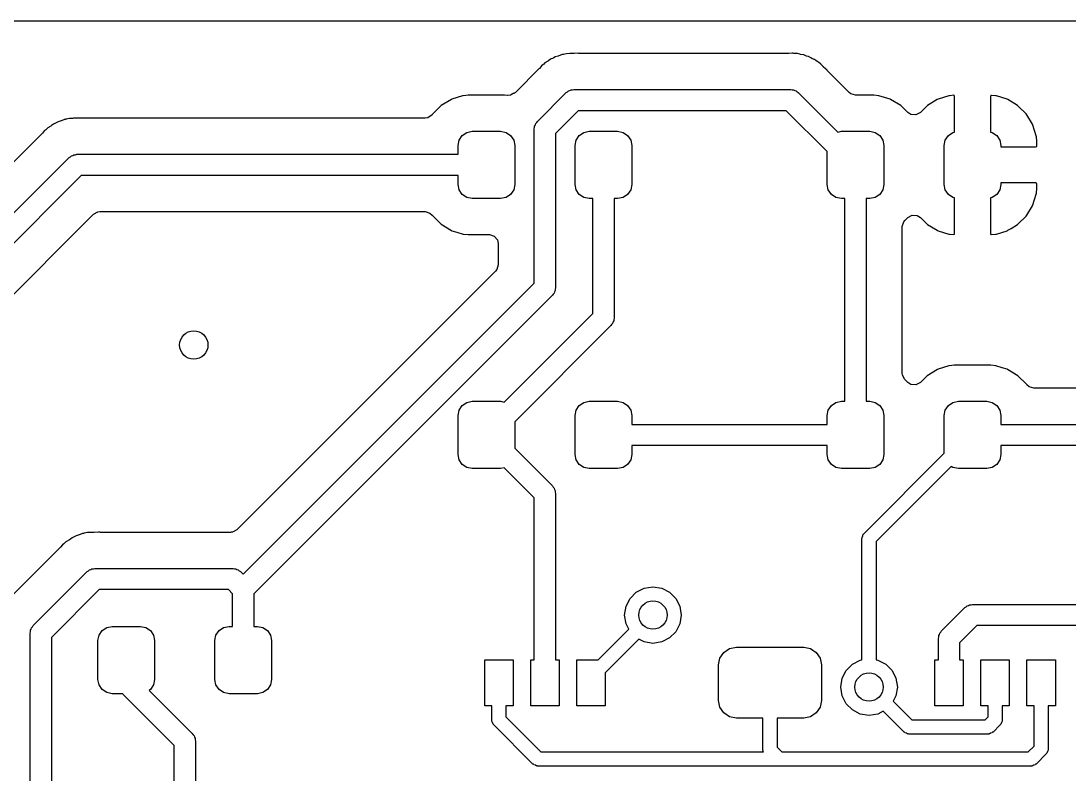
# Model space of a CAD drawing. Extents: x 120.5 to 178.2, y -124.1 to -74.2.
# Drawn here: x 129.01 to 143.79, y -84.79 to -74.17 of the extents above; entities that cross this region are included whole.
import ezdxf

# ---------------------------------------------------------------- set-up
doc = ezdxf.new("R2010")
doc.units = 0
doc.layers.add('BLACK', color=7, linetype='CONTINUOUS')

msp = doc.modelspace()

# ---------------------------------------------------------------- linework, layer by layer
at = {"layer": 'BLACK', "linetype": 'CONTINUOUS'}
for p, q in [((120.649, -74.1685), (177.8, -74.1685)), ((136.632, -74.6456), (136.596, -74.6597)), ((136.639, -74.6427), (136.632, -74.6456)), ((136.632, -74.6456), (136.632, -74.6456)), ((136.647, -74.6417), (136.639, -74.6427)), ((136.654, -74.6409), (136.647, -74.6417)), ((136.647, -74.6417), (136.647, -74.6417)), ((136.661, -74.64), (136.654, -74.6409)), ((136.68, -74.636), (136.661, -74.64)), ((136.701, -74.63), (136.68, -74.636)), ((136.747, -74.6286), (136.701, -74.63)), ((136.759, -74.6277), (136.747, -74.6286)), ((136.763, -74.6271), (136.759, -74.6277)), ((136.792, -74.6271), (136.763, -74.6271)), ((136.796, -74.627), (136.792, -74.6271)), ((136.812, -74.6265), (136.796, -74.627)), ((136.867, -74.6248), (136.812, -74.6265)), ((136.875, -74.6265), (136.867, -74.6248)), ((136.886, -74.6271), (136.875, -74.6265)), ((136.875, -74.6265), (136.875, -74.6265)), ((139.829, -74.6271), (136.886, -74.6271)), ((139.84, -74.6265), (139.829, -74.6271)), ((139.886, -74.6222), (139.84, -74.6265)), ((139.894, -74.6234), (139.886, -74.6222)), ((139.908, -74.6255), (139.894, -74.6234)), ((139.927, -74.6271), (139.908, -74.6255)), ((139.949, -74.6271), (139.927, -74.6271)), ((139.959, -74.6298), (139.949, -74.6271)), ((139.994, -74.6386), (139.959, -74.6298)), ((140.005, -74.641), (139.994, -74.6386)), ((140.051, -74.6482), (140.005, -74.641)), ((140.07, -74.6567), (140.051, -74.6482)), ((140.089, -74.6631), (140.07, -74.6567)), ((136.35, -74.8018), (136.34, -74.814)), ((136.367, -74.7891), (136.35, -74.8018)), ((136.382, -74.7763), (136.367, -74.7891)), ((136.398, -74.7611), (136.382, -74.7763)), ((136.437, -74.7376), (136.398, -74.7611)), ((136.447, -74.7311), (136.437, -74.7376)), ((136.478, -74.7086), (136.447, -74.7311)), ((136.485, -74.704), (136.478, -74.7086)), ((136.478, -74.7086), (136.478, -74.7086)), ((136.505, -74.6961), (136.485, -74.704)), ((136.522, -74.6874), (136.505, -74.6961)), ((136.541, -74.6765), (136.522, -74.6874)), ((136.585, -74.6636), (136.541, -74.6765)), ((136.596, -74.6597), (136.585, -74.6636)), ((140.11, -74.6685), (140.089, -74.6631)), ((140.117, -74.6723), (140.11, -74.6685)), ((140.15, -74.6907), (140.117, -74.6723)), ((140.117, -74.6723), (140.117, -74.6723)), ((140.161, -74.6959), (140.15, -74.6907)), ((140.196, -74.7111), (140.161, -74.6959)), ((140.203, -74.7143), (140.196, -74.7111)), ((140.196, -74.7111), (140.196, -74.7111)), ((140.21, -74.7192), (140.203, -74.7143)), ((140.22, -74.7274), (140.21, -74.7192)), ((140.237, -74.7383), (140.22, -74.7274)), ((140.249, -74.7448), (140.237, -74.7383)), ((140.256, -74.7486), (140.249, -74.7448)), ((140.289, -74.7802), (140.256, -74.7486)), ((140.298, -74.788), (140.289, -74.7802)), ((140.302, -74.7907), (140.298, -74.788)), ((140.323, -74.8112), (140.302, -74.7907)), ((136.313, -74.8461), (135.99, -75.1683)), ((136.321, -74.8374), (136.313, -74.8461)), ((136.34, -74.814), (136.321, -74.8374)), ((140.325, -74.814), (140.323, -74.8112)), ((140.356, -74.8424), (140.325, -74.814)), ((140.377, -74.8625), (140.356, -74.8424)), ((140.381, -74.8692), (140.377, -74.8625)), ((140.389, -74.878), (140.381, -74.8692)), ((140.381, -74.8692), (140.381, -74.8692)), ((140.691, -75.1796), (140.389, -74.878)), ((135.237, -75.2252), (135.087, -75.2723)), ((135.243, -75.2232), (135.237, -75.2252)), ((135.237, -75.2252), (135.237, -75.2252)), ((135.28, -75.2199), (135.243, -75.2232)), ((135.313, -75.2168), (135.28, -75.2199)), ((135.314, -75.2168), (135.313, -75.2168)), ((135.316, -75.2165), (135.314, -75.2168)), ((135.572, -75.2165), (135.316, -75.2165)), ((135.827, -75.2165), (135.572, -75.2165)), ((135.83, -75.2165), (135.827, -75.2165)), ((135.865, -75.2197), (135.83, -75.2165)), ((135.871, -75.2203), (135.865, -75.2197)), ((135.913, -75.217), (135.871, -75.2203)), ((135.961, -75.1888), (135.913, -75.217)), ((135.963, -75.1914), (135.961, -75.1888)), ((135.969, -75.1864), (135.963, -75.1914)), ((135.975, -75.1806), (135.969, -75.1864)), ((135.982, -75.1763), (135.975, -75.1806)), ((135.99, -75.1683), (135.982, -75.1763)), ((136.292, -75.5859), (136.698, -75.1795)), ((136.698, -75.1795), (136.715, -75.1697)), ((136.715, -75.1697), (136.729, -75.1557)), ((136.729, -75.1557), (136.748, -75.1506)), ((136.748, -75.1506), (136.766, -75.1407)), ((136.766, -75.1407), (136.785, -75.1407)), ((136.785, -75.1407), (136.804, -75.1356)), ((136.804, -75.1356), (139.866, -75.1356)), ((139.866, -75.1356), (139.885, -75.1407)), ((139.885, -75.1407), (139.904, -75.1407)), ((139.904, -75.1407), (139.922, -75.1506)), ((139.922, -75.1506), (139.941, -75.1557)), ((139.941, -75.1557), (139.955, -75.1697)), ((139.955, -75.1697), (139.972, -75.1795)), ((139.972, -75.1795), (140.528, -75.7354)), ((140.712, -75.1965), (140.691, -75.1796)), ((140.78, -75.2165), (140.712, -75.1965)), ((141.02, -75.2165), (140.78, -75.2165)), ((141.037, -75.2165), (141.02, -75.2165)), ((141.11, -75.2232), (141.037, -75.2165)), ((141.188, -75.2476), (141.11, -75.2232)), ((141.266, -75.2723), (141.188, -75.2476)), ((142.094, -75.2257), (141.944, -75.2727)), ((142.107, -75.2231), (142.094, -75.2257)), ((142.166, -75.2177), (142.107, -75.2231)), ((142.17, -75.2187), (142.166, -75.2177)), ((142.172, -75.2199), (142.17, -75.2187)), ((142.176, -75.2351), (142.172, -75.2199)), ((142.176, -75.7357), (142.176, -75.2351)), ((142.686, -75.2229), (142.684, -75.2305)), ((142.684, -75.2305), (142.684, -75.7357)), ((142.687, -75.2215), (142.686, -75.2229)), ((142.698, -75.2181), (142.687, -75.2215)), ((142.753, -75.2231), (142.698, -75.2181)), ((142.766, -75.2257), (142.753, -75.2231)), ((142.916, -75.2727), (142.766, -75.2257)), ((134.933, -75.3634), (134.811, -75.4846)), ((135.079, -75.2745), (134.933, -75.3634)), ((135.087, -75.2723), (135.079, -75.2745)), ((135.087, -75.2723), (135.087, -75.2723)), ((141.274, -75.2745), (141.266, -75.2723)), ((141.266, -75.2723), (141.266, -75.2723)), ((141.42, -75.3634), (141.274, -75.2745)), ((141.516, -75.4592), (141.42, -75.3634)), ((141.785, -75.3691), (141.694, -75.4592)), ((141.796, -75.3598), (141.785, -75.3691)), ((141.93, -75.2789), (141.796, -75.3598)), ((141.944, -75.2727), (141.93, -75.2789)), ((142.93, -75.2789), (142.916, -75.2727)), ((143.064, -75.3598), (142.93, -75.2789)), ((143.075, -75.3691), (143.064, -75.3598)), ((143.186, -75.4796), (143.075, -75.3691)), ((129.69, -75.5444), (129.67, -75.5504)), ((129.736, -75.543), (129.69, -75.5444)), ((129.748, -75.5421), (129.736, -75.543)), ((129.753, -75.5415), (129.748, -75.5421)), ((129.782, -75.5415), (129.753, -75.5415)), ((129.786, -75.5414), (129.782, -75.5415)), ((129.801, -75.5409), (129.786, -75.5414)), ((129.856, -75.5392), (129.801, -75.5409)), ((129.864, -75.5409), (129.856, -75.5392)), ((129.876, -75.5415), (129.864, -75.5409)), ((129.864, -75.5409), (129.864, -75.5409)), ((134.707, -75.5415), (129.876, -75.5415)), ((134.748, -75.5345), (134.707, -75.5415)), ((134.806, -75.4932), (134.748, -75.5345)), ((134.807, -75.4911), (134.806, -75.4932)), ((134.811, -75.4846), (134.807, -75.4911)), ((136.867, -75.4356), (136.548, -75.7541)), ((139.803, -75.4356), (136.867, -75.4356)), ((140.38, -76.0121), (139.803, -75.4356)), ((141.561, -75.4882), (141.516, -75.4592)), ((141.632, -75.4933), (141.561, -75.4882)), ((141.694, -75.4592), (141.632, -75.4933)), ((143.195, -75.4914), (143.186, -75.4796)), ((143.276, -75.625), (143.195, -75.4914)), ((129.372, -75.6907), (129.357, -75.7035)), ((129.387, -75.6755), (129.372, -75.6907)), ((129.427, -75.652), (129.387, -75.6755)), ((129.437, -75.6455), (129.427, -75.652)), ((129.468, -75.623), (129.437, -75.6455)), ((129.474, -75.6184), (129.468, -75.623)), ((129.468, -75.623), (129.468, -75.623)), ((129.494, -75.6105), (129.474, -75.6184)), ((129.512, -75.6018), (129.494, -75.6105)), ((129.53, -75.5909), (129.512, -75.6018)), ((129.575, -75.578), (129.53, -75.5909)), ((129.586, -75.5741), (129.575, -75.578)), ((129.622, -75.56), (129.586, -75.5741)), ((129.629, -75.5571), (129.622, -75.56)), ((129.622, -75.56), (129.622, -75.56)), ((129.637, -75.5561), (129.629, -75.5571)), ((129.643, -75.5553), (129.637, -75.5561)), ((129.637, -75.5561), (129.637, -75.5561)), ((129.65, -75.5544), (129.643, -75.5553)), ((129.67, -75.5504), (129.65, -75.5544)), ((136.248, -75.692), (136.253, -75.6729)), ((136.248, -77.8701), (136.248, -75.692)), ((136.253, -75.6532), (136.263, -75.6361)), ((136.253, -75.6729), (136.253, -75.6532)), ((136.263, -75.6361), (136.268, -75.617)), ((136.268, -75.617), (136.282, -75.603)), ((136.282, -75.603), (136.292, -75.5859)), ((143.282, -75.6388), (143.276, -75.625)), ((143.329, -75.7886), (143.282, -75.6388)), ((129.302, -75.7605), (125.957, -79.1053)), ((129.31, -75.7518), (129.302, -75.7605)), ((129.34, -75.7162), (129.31, -75.7518)), ((129.357, -75.7035), (129.34, -75.7162)), ((135.188, -75.8485), (135.232, -75.7836)), ((135.232, -75.7836), (135.296, -75.7402)), ((135.296, -75.7402), (135.373, -75.725)), ((135.373, -75.725), (135.773, -75.725)), ((135.773, -75.725), (135.85, -75.7402)), ((135.85, -75.7402), (135.914, -75.7836)), ((135.914, -75.7836), (135.958, -75.8485)), ((136.548, -75.7541), (136.548, -77.9322)), ((136.838, -75.8485), (136.882, -75.7836)), ((136.882, -75.7836), (136.946, -75.7402)), ((136.946, -75.7402), (137.023, -75.725)), ((137.023, -75.725), (137.423, -75.725)), ((137.423, -75.725), (137.5, -75.7402)), ((137.5, -75.7402), (137.564, -75.7836)), ((137.564, -75.7836), (137.608, -75.8485)), ((140.528, -75.7354), (140.58, -75.725)), ((140.58, -75.725), (140.98, -75.725)), ((140.98, -75.725), (141.057, -75.7402)), ((141.057, -75.7402), (141.121, -75.7836)), ((141.121, -75.7836), (141.165, -75.8485)), ((142.045, -75.8485), (142.089, -75.7836)), ((142.089, -75.7836), (142.153, -75.7402)), ((142.153, -75.7402), (142.176, -75.7357)), ((142.684, -75.7357), (142.707, -75.7402)), ((142.707, -75.7402), (142.771, -75.7836)), ((142.771, -75.7836), (142.815, -75.8485)), ((143.332, -75.8017), (143.329, -75.7886)), ((143.338, -75.8655), (143.332, -75.8017)), ((135.173, -75.925), (135.188, -75.8485)), ((135.173, -76.05), (135.173, -75.925)), ((135.958, -75.8485), (135.973, -75.925)), ((135.973, -75.925), (135.973, -76.475)), ((136.823, -75.925), (136.838, -75.8485)), ((136.823, -76.475), (136.823, -75.925)), ((137.608, -75.8485), (137.623, -75.925)), ((137.623, -75.925), (137.623, -76.475)), ((141.165, -75.8485), (141.18, -75.925)), ((141.18, -75.925), (141.18, -76.475)), ((142.03, -75.925), (142.045, -75.8485)), ((142.03, -76.475), (142.03, -75.925)), ((142.815, -75.8485), (142.83, -75.925)), ((142.83, -75.925), (142.83, -75.946)), ((142.83, -75.946), (143.32, -75.946)), ((143.32, -75.946), (143.335, -75.9415)), ((143.335, -75.9415), (143.336, -75.9401)), ((143.336, -75.9401), (143.338, -75.9325)), ((143.338, -75.8713), (143.338, -75.8655)), ((143.338, -75.9325), (143.338, -75.8713)), ((126.259, -79.5229), (129.688, -76.0939)), ((129.688, -76.0939), (129.705, -76.0841)), ((129.705, -76.0841), (129.719, -76.0701)), ((129.719, -76.0701), (129.738, -76.065)), ((129.738, -76.065), (129.755, -76.0551)), ((129.755, -76.0551), (129.775, -76.0551)), ((129.775, -76.0551), (129.794, -76.05)), ((129.794, -76.05), (135.173, -76.05)), ((140.38, -76.475), (140.38, -76.0121)), ((129.856, -76.35), (126.515, -79.6911)), ((135.173, -76.35), (129.856, -76.35)), ((135.173, -76.475), (135.173, -76.35)), ((135.188, -76.5515), (135.173, -76.475)), ((135.232, -76.6164), (135.188, -76.5515)), ((135.958, -76.5515), (135.914, -76.6164)), ((135.973, -76.475), (135.958, -76.5515)), ((136.838, -76.5515), (136.823, -76.475)), ((136.882, -76.6164), (136.838, -76.5515)), ((137.608, -76.5515), (137.564, -76.6164)), ((137.623, -76.475), (137.608, -76.5515)), ((140.395, -76.5515), (140.38, -76.475)), ((140.439, -76.6164), (140.395, -76.5515)), ((141.165, -76.5515), (141.121, -76.6164)), ((141.18, -76.475), (141.165, -76.5515)), ((142.045, -76.5515), (142.03, -76.475)), ((142.089, -76.6164), (142.045, -76.5515)), ((142.815, -76.5515), (142.771, -76.6164)), ((142.83, -76.475), (142.815, -76.5515)), ((143.324, -76.454), (142.83, -76.454)), ((142.83, -76.454), (142.83, -76.475)), ((143.332, -76.4557), (143.324, -76.454)), ((143.334, -76.4569), (143.332, -76.4557)), ((143.332, -76.5983), (143.338, -76.5345)), ((143.338, -76.4721), (143.334, -76.4569)), ((143.338, -76.5287), (143.338, -76.4721)), ((143.338, -76.5345), (143.338, -76.5287)), ((135.296, -76.6598), (135.232, -76.6164)), ((135.373, -76.675), (135.296, -76.6598)), ((135.773, -76.675), (135.373, -76.675)), ((135.85, -76.6598), (135.773, -76.675)), ((135.914, -76.6164), (135.85, -76.6598)), ((136.946, -76.6598), (136.882, -76.6164)), ((137.023, -76.675), (136.946, -76.6598)), ((137.073, -76.675), (137.023, -76.675)), ((137.073, -78.2979), (137.073, -76.675)), ((137.423, -76.675), (137.373, -76.675)), ((137.373, -76.675), (137.373, -78.36)), ((137.5, -76.6598), (137.423, -76.675)), ((137.564, -76.6164), (137.5, -76.6598)), ((140.503, -76.6598), (140.439, -76.6164)), ((140.58, -76.675), (140.503, -76.6598)), ((140.63, -76.675), (140.58, -76.675)), ((140.63, -79.535), (140.63, -76.675)), ((140.98, -76.675), (140.93, -76.675)), ((140.93, -76.675), (140.93, -79.535)), ((141.057, -76.6598), (140.98, -76.675)), ((141.121, -76.6164), (141.057, -76.6598)), ((142.153, -76.6598), (142.089, -76.6164)), ((142.176, -76.6643), (142.153, -76.6598)), ((142.176, -77.1695), (142.176, -76.6643)), ((142.707, -76.6598), (142.684, -76.6643)), ((142.684, -76.6643), (142.684, -77.1649)), ((142.771, -76.6164), (142.707, -76.6598)), ((143.282, -76.7612), (143.329, -76.6114)), ((143.329, -76.6114), (143.332, -76.5983)), ((130.03, -76.8954), (130.092, -76.8614)), ((130.092, -76.8614), (130.119, -76.8585)), ((130.119, -76.8585), (134.707, -76.8585)), ((134.707, -76.8585), (134.775, -76.8785)), ((143.195, -76.9086), (143.276, -76.775)), ((143.276, -76.775), (143.282, -76.7612)), ((127.06, -79.8649), (130.03, -76.8954)), ((134.775, -76.8785), (134.806, -76.9068)), ((134.806, -76.9068), (134.807, -76.9089)), ((134.807, -76.9089), (134.811, -76.9154)), ((134.811, -76.9154), (134.933, -77.0366)), ((141.439, -77.0707), (141.459, -77.0026)), ((141.459, -77.0026), (141.475, -76.9816)), ((141.475, -76.9816), (141.516, -76.9408)), ((141.516, -76.9408), (141.579, -76.9067)), ((141.579, -76.9067), (141.649, -76.9118)), ((141.649, -76.9118), (141.694, -76.9408)), ((141.694, -76.9408), (141.785, -77.0309)), ((143.075, -77.0309), (143.186, -76.9204)), ((143.186, -76.9204), (143.195, -76.9086)), ((134.933, -77.0366), (135.079, -77.1255)), ((135.079, -77.1255), (135.087, -77.1277)), ((135.087, -77.1277), (135.087, -77.1277)), ((135.087, -77.1277), (135.153, -77.1485)), ((135.153, -77.1485), (135.243, -77.1768)), ((141.439, -79.1393), (141.439, -77.0707)), ((141.785, -77.0309), (141.796, -77.0402)), ((141.796, -77.0402), (141.93, -77.1211)), ((141.93, -77.1211), (141.944, -77.1273)), ((141.944, -77.1273), (142.094, -77.1743)), ((142.174, -77.1771), (142.176, -77.1695)), ((142.684, -77.1649), (142.688, -77.1801)), ((142.766, -77.1743), (142.916, -77.1273)), ((142.916, -77.1273), (142.93, -77.1211)), ((142.93, -77.1211), (142.974, -77.0947)), ((142.974, -77.0947), (143.064, -77.0402)), ((143.064, -77.0402), (143.075, -77.0309)), ((135.243, -77.1768), (135.316, -77.1835)), ((135.316, -77.1835), (135.326, -77.1835)), ((135.326, -77.1835), (135.614, -77.1835)), ((135.614, -77.1835), (135.682, -77.2035)), ((135.682, -77.2035), (135.728, -77.2572)), ((135.728, -77.2572), (135.739, -77.3095)), ((135.739, -77.3095), (135.739, -77.6072)), ((142.094, -77.1743), (142.107, -77.1769)), ((142.107, -77.1769), (142.162, -77.1819)), ((142.162, -77.1819), (142.173, -77.1785)), ((142.173, -77.1785), (142.174, -77.1771)), ((142.688, -77.1801), (142.69, -77.1813)), ((142.69, -77.1813), (142.694, -77.1823)), ((142.694, -77.1823), (142.753, -77.1769)), ((142.753, -77.1769), (142.766, -77.1743)), ((135.739, -77.6072), (135.719, -77.6754)), ((135.703, -77.6963), (132.053, -81.3463)), ((135.719, -77.6754), (135.703, -77.6963)), ((132.143, -81.9751), (136.248, -77.8701)), ((136.504, -78.0382), (132.293, -82.2493)), ((136.514, -78.0211), (136.504, -78.0382)), ((136.528, -78.0072), (136.514, -78.0211)), ((136.533, -77.9881), (136.528, -78.0072)), ((136.543, -77.971), (136.533, -77.9881)), ((136.548, -77.9322), (136.543, -77.9513)), ((136.543, -77.9513), (136.543, -77.971)), ((135.825, -79.5454), (137.073, -78.2979)), ((137.329, -78.4661), (135.973, -79.8221)), ((137.339, -78.449), (137.329, -78.4661)), ((137.353, -78.435), (137.339, -78.449)), ((137.358, -78.4159), (137.353, -78.435)), ((137.368, -78.3988), (137.358, -78.4159)), ((137.373, -78.36), (137.368, -78.3791)), ((137.368, -78.3791), (137.368, -78.3988)), ((141.936, -79.0845), (141.79, -79.1734)), ((141.944, -79.0823), (141.936, -79.0845)), ((142.094, -79.0352), (141.944, -79.0823)), ((141.944, -79.0823), (141.944, -79.0823)), ((142.1, -79.0332), (142.094, -79.0352)), ((142.094, -79.0352), (142.094, -79.0352)), ((142.137, -79.0299), (142.1, -79.0332)), ((142.17, -79.0268), (142.137, -79.0299)), ((142.171, -79.0268), (142.17, -79.0268)), ((142.173, -79.0265), (142.171, -79.0268)), ((142.429, -79.0265), (142.173, -79.0265)), ((142.684, -79.0265), (142.429, -79.0265)), ((142.687, -79.0265), (142.684, -79.0265)), ((142.76, -79.0332), (142.687, -79.0265)), ((142.85, -79.0615), (142.76, -79.0332)), ((142.916, -79.0823), (142.85, -79.0615)), ((142.924, -79.0845), (142.916, -79.0823)), ((142.916, -79.0823), (142.916, -79.0823)), ((143.07, -79.1734), (142.924, -79.0845)), ((141.441, -79.1661), (141.439, -79.1393)), ((141.475, -79.2284), (141.441, -79.1661)), ((141.516, -79.2689), (141.475, -79.2284)), ((141.79, -79.1734), (141.694, -79.2689)), ((143.192, -79.2946), (143.07, -79.1734)), ((141.561, -79.2978), (141.516, -79.2689)), ((141.632, -79.3029), (141.561, -79.2978)), ((141.694, -79.2689), (141.632, -79.3029)), ((143.196, -79.3011), (143.192, -79.2946)), ((143.197, -79.3032), (143.196, -79.3011)), ((143.228, -79.3315), (143.197, -79.3032)), ((143.296, -79.3515), (143.228, -79.3315)), ((144.994, -79.3515), (143.296, -79.3515)), ((135.296, -79.5502), (135.373, -79.535)), ((135.373, -79.535), (135.773, -79.535)), ((135.773, -79.535), (135.825, -79.5454)), ((136.946, -79.5502), (137.023, -79.535)), ((137.023, -79.535), (137.423, -79.535)), ((137.423, -79.535), (137.5, -79.5502)), ((140.503, -79.5502), (140.58, -79.535)), ((140.58, -79.535), (140.63, -79.535)), ((140.93, -79.535), (140.98, -79.535)), ((140.98, -79.535), (141.057, -79.5502)), ((142.153, -79.5502), (142.23, -79.535)), ((142.23, -79.535), (142.63, -79.535)), ((142.63, -79.535), (142.707, -79.5502)), ((135.173, -79.735), (135.188, -79.6585)), ((135.188, -79.6585), (135.232, -79.5936)), ((135.232, -79.5936), (135.296, -79.5502)), ((136.823, -79.735), (136.838, -79.6585)), ((136.838, -79.6585), (136.882, -79.5936)), ((136.882, -79.5936), (136.946, -79.5502)), ((137.5, -79.5502), (137.564, -79.5936)), ((137.564, -79.5936), (137.608, -79.6585)), ((137.608, -79.6585), (137.623, -79.735)), ((140.38, -79.735), (140.395, -79.6585)), ((140.395, -79.6585), (140.439, -79.5936)), ((140.439, -79.5936), (140.503, -79.5502)), ((141.057, -79.5502), (141.121, -79.5936)), ((141.121, -79.5936), (141.165, -79.6585)), ((141.165, -79.6585), (141.18, -79.735)), ((142.03, -79.735), (142.045, -79.6585)), ((142.045, -79.6585), (142.089, -79.5936)), ((142.089, -79.5936), (142.153, -79.5502)), ((142.707, -79.5502), (142.771, -79.5936)), ((142.771, -79.5936), (142.815, -79.6585)), ((142.815, -79.6585), (142.83, -79.735)), ((135.173, -80.285), (135.173, -79.735)), ((135.973, -79.8221), (135.973, -80.1979)), ((136.823, -80.285), (136.823, -79.735)), ((137.623, -79.735), (137.623, -79.86)), ((140.38, -79.86), (140.38, -79.735)), ((141.18, -79.735), (141.18, -80.285)), ((142.03, -80.2686), (142.03, -79.735)), ((142.83, -79.735), (142.83, -79.86)), ((137.623, -79.86), (140.38, -79.86)), ((142.83, -79.86), (145.46, -79.86)), ((135.973, -80.1979), (136.504, -80.7289)), ((140.38, -80.16), (137.623, -80.16)), ((137.623, -80.16), (137.623, -80.285)), ((140.38, -80.285), (140.38, -80.16)), ((140.899, -81.3993), (142.03, -80.2686)), ((145.46, -80.16), (142.83, -80.16)), ((142.83, -80.16), (142.83, -80.285)), ((135.188, -80.3615), (135.173, -80.285)), ((135.232, -80.4264), (135.188, -80.3615)), ((136.838, -80.3615), (136.823, -80.285)), ((136.882, -80.4264), (136.838, -80.3615)), ((137.608, -80.3615), (137.564, -80.4264)), ((137.623, -80.285), (137.608, -80.3615)), ((140.395, -80.3615), (140.38, -80.285)), ((140.439, -80.4264), (140.395, -80.3615)), ((141.165, -80.3615), (141.121, -80.4264)), ((141.18, -80.285), (141.165, -80.3615)), ((142.815, -80.3615), (142.771, -80.4264)), ((142.83, -80.285), (142.815, -80.3615)), ((135.296, -80.4698), (135.232, -80.4264)), ((135.373, -80.485), (135.296, -80.4698)), ((135.773, -80.485), (135.373, -80.485)), ((135.825, -80.4746), (135.773, -80.485)), ((136.248, -80.8971), (135.825, -80.4746)), ((136.946, -80.4698), (136.882, -80.4264)), ((137.023, -80.485), (136.946, -80.4698)), ((137.423, -80.485), (137.023, -80.485)), ((137.5, -80.4698), (137.423, -80.485)), ((137.564, -80.4264), (137.5, -80.4698)), ((140.503, -80.4698), (140.439, -80.4264)), ((140.58, -80.485), (140.503, -80.4698)), ((140.98, -80.485), (140.58, -80.485)), ((141.057, -80.4698), (140.98, -80.485)), ((141.121, -80.4264), (141.057, -80.4698)), ((142.128, -80.453), (141.07, -81.5114)), ((142.153, -80.4698), (142.128, -80.453)), ((142.23, -80.485), (142.153, -80.4698)), ((142.63, -80.485), (142.23, -80.485)), ((142.707, -80.4698), (142.63, -80.485)), ((142.771, -80.4264), (142.707, -80.4698)), ((136.504, -80.7289), (136.514, -80.746)), ((136.514, -80.746), (136.528, -80.76)), ((136.528, -80.76), (136.533, -80.7791)), ((136.533, -80.7791), (136.543, -80.7962)), ((136.543, -80.7962), (136.543, -80.8159)), ((136.543, -80.8159), (136.548, -80.835)), ((136.548, -80.835), (136.548, -83.18)), ((136.248, -83.18), (136.248, -80.8971)), ((129.748, -81.4525), (129.728, -81.4604)), ((129.766, -81.4438), (129.748, -81.4525)), ((129.784, -81.4329), (129.766, -81.4438)), ((129.829, -81.42), (129.784, -81.4329)), ((129.84, -81.4161), (129.829, -81.42)), ((129.876, -81.402), (129.84, -81.4161)), ((129.883, -81.3991), (129.876, -81.402)), ((129.876, -81.402), (129.876, -81.402)), ((129.891, -81.3981), (129.883, -81.3991)), ((129.897, -81.3973), (129.891, -81.3981)), ((129.891, -81.3981), (129.891, -81.3981)), ((129.904, -81.3964), (129.897, -81.3973)), ((129.924, -81.3924), (129.904, -81.3964)), ((129.944, -81.3864), (129.924, -81.3924)), ((129.99, -81.385), (129.944, -81.3864)), ((130.002, -81.3841), (129.99, -81.385)), ((130.003, -81.384), (130.002, -81.3841)), ((130.007, -81.3835), (130.003, -81.384)), ((130.003, -81.384), (130.003, -81.384)), ((130.036, -81.3835), (130.007, -81.3835)), ((130.04, -81.3834), (130.036, -81.3835)), ((130.103, -81.3815), (130.04, -81.3834)), ((130.11, -81.3812), (130.103, -81.3815)), ((130.103, -81.3815), (130.103, -81.3815)), ((130.118, -81.3829), (130.11, -81.3812)), ((130.13, -81.3835), (130.118, -81.3829)), ((131.961, -81.3835), (130.13, -81.3835)), ((131.973, -81.3829), (131.961, -81.3835)), ((131.975, -81.3827), (131.973, -81.3829)), ((131.99, -81.3804), (131.975, -81.3827)), ((132.053, -81.3463), (131.99, -81.3804)), ((140.871, -81.4544), (140.882, -81.4335)), ((140.872, -81.4623), (140.871, -81.4544)), ((140.882, -81.4335), (140.889, -81.4112)), ((140.889, -81.4112), (140.896, -81.4065)), ((140.896, -81.4065), (140.899, -81.3993)), ((129.556, -81.6025), (128.878, -82.2803)), ((129.564, -81.5938), (129.556, -81.6025)), ((129.594, -81.5582), (129.564, -81.5938)), ((129.611, -81.5456), (129.594, -81.5582)), ((129.626, -81.5327), (129.611, -81.5456)), ((129.641, -81.5175), (129.626, -81.5327)), ((129.648, -81.5135), (129.641, -81.5175)), ((129.681, -81.494), (129.648, -81.5135)), ((129.648, -81.5135), (129.648, -81.5135)), ((129.691, -81.4875), (129.681, -81.494)), ((129.704, -81.4782), (129.691, -81.4875)), ((129.728, -81.4604), (129.704, -81.4782)), ((140.87, -81.47), (140.872, -81.4623)), ((140.87, -83.1818), (140.87, -81.47)), ((141.07, -81.5114), (141.07, -83.1818)), ((129.992, -81.907), (130.009, -81.8971)), ((130.009, -81.8971), (130.029, -81.8971)), ((130.029, -81.8971), (130.048, -81.892)), ((130.048, -81.892), (131.998, -81.892)), ((131.998, -81.892), (132.017, -81.8971)), ((132.017, -81.8971), (132.037, -81.8971)), ((132.037, -81.8971), (132.054, -81.907)), ((129.18, -82.6979), (129.942, -81.9359)), ((129.942, -81.9359), (129.959, -81.9261)), ((129.959, -81.9261), (129.973, -81.9121)), ((129.973, -81.9121), (129.992, -81.907)), ((132.054, -81.907), (132.073, -81.9121)), ((132.073, -81.9121), (132.087, -81.9261)), ((132.087, -81.9261), (132.104, -81.9359)), ((132.104, -81.9359), (132.143, -81.9751)), ((130.11, -82.192), (129.436, -82.8661)), ((131.936, -82.192), (130.11, -82.192)), ((131.993, -82.2493), (131.936, -82.192)), ((137.687, -82.2264), (137.798, -82.1696)), ((137.798, -82.1696), (137.922, -82.15)), ((137.922, -82.15), (138.046, -82.1696)), ((138.046, -82.1696), (138.157, -82.2264)), ((131.993, -82.71), (131.993, -82.2493)), ((132.293, -82.2493), (132.293, -82.71)), ((137.542, -82.4264), (137.598, -82.3149)), ((137.598, -82.3149), (137.687, -82.2264)), ((138.157, -82.2264), (138.246, -82.3149)), ((138.246, -82.3149), (138.302, -82.4264)), ((137.522, -82.55), (137.542, -82.4264)), ((138.302, -82.4264), (138.322, -82.55)), ((141.992, -82.7739), (142.322, -82.4439)), ((142.322, -82.4439), (142.339, -82.4341)), ((142.339, -82.4341), (142.353, -82.4201)), ((142.353, -82.4201), (142.372, -82.415)), ((142.372, -82.415), (142.389, -82.4051)), ((142.389, -82.4051), (142.409, -82.4051)), ((142.409, -82.4051), (142.428, -82.4)), ((142.428, -82.4), (149.352, -82.4)), ((137.542, -82.6736), (137.522, -82.55)), ((138.322, -82.55), (138.302, -82.6736)), ((129.136, -82.804), (129.141, -82.7849)), ((129.141, -82.7652), (129.151, -82.7481)), ((129.141, -82.7849), (129.141, -82.7652)), ((129.151, -82.7481), (129.156, -82.729)), ((129.156, -82.729), (129.17, -82.715)), ((129.17, -82.715), (129.18, -82.6979)), ((130.108, -82.8335), (130.152, -82.7686)), ((130.152, -82.7686), (130.216, -82.7252)), ((130.216, -82.7252), (130.293, -82.71)), ((130.293, -82.71), (130.693, -82.71)), ((130.693, -82.71), (130.77, -82.7252)), ((130.77, -82.7252), (130.834, -82.7686)), ((130.834, -82.7686), (130.878, -82.8335)), ((131.758, -82.8335), (131.802, -82.7686)), ((131.802, -82.7686), (131.866, -82.7252)), ((131.866, -82.7252), (131.943, -82.71)), ((131.943, -82.71), (131.993, -82.71)), ((132.293, -82.71), (132.343, -82.71)), ((132.343, -82.71), (132.42, -82.7252)), ((132.42, -82.7252), (132.484, -82.7686)), ((132.484, -82.7686), (132.528, -82.8335)), ((137.151, -83.18), (137.581, -82.7501)), ((137.581, -82.7501), (137.542, -82.6736)), ((138.246, -82.7851), (138.157, -82.8736)), ((138.302, -82.6736), (138.246, -82.7851)), ((141.982, -82.791), (141.992, -82.7739)), ((142.49, -82.7), (142.248, -82.9421)), ((145.9, -82.7), (142.49, -82.7)), ((129.136, -95.5295), (129.136, -82.804)), ((129.436, -82.8661), (129.436, -95.5916)), ((130.093, -82.91), (130.108, -82.8335)), ((130.093, -83.46), (130.093, -82.91)), ((130.878, -82.8335), (130.893, -82.91)), ((130.893, -82.91), (130.893, -83.46)), ((131.743, -82.91), (131.758, -82.8335)), ((131.743, -83.46), (131.743, -82.91)), ((132.528, -82.8335), (132.543, -82.91)), ((132.543, -82.91), (132.543, -83.46)), ((137.722, -82.8915), (137.248, -83.3654)), ((137.798, -82.9304), (137.722, -82.8915)), ((137.922, -82.95), (137.798, -82.9304)), ((138.046, -82.9304), (137.922, -82.95)), ((138.157, -82.8736), (138.046, -82.9304)), ((141.948, -82.88), (141.953, -82.8609)), ((141.948, -83.18), (141.948, -82.88)), ((141.953, -82.8412), (141.963, -82.8241)), ((141.953, -82.8609), (141.953, -82.8412)), ((141.963, -82.8241), (141.968, -82.805)), ((141.968, -82.805), (141.982, -82.791)), ((138.867, -83.1593), (138.921, -83.0782)), ((138.921, -83.0782), (139.002, -83.024)), ((139.002, -83.024), (139.098, -83.005)), ((139.098, -83.005), (140.048, -83.005)), ((140.048, -83.005), (140.144, -83.024)), ((140.144, -83.024), (140.225, -83.0782)), ((140.225, -83.0782), (140.279, -83.1593)), ((142.248, -82.9421), (142.248, -83.18)), ((135.548, -83.83), (135.548, -83.18)), ((135.548, -83.18), (135.948, -83.18)), ((135.948, -83.18), (135.948, -83.83)), ((136.198, -83.83), (136.198, -83.18)), ((136.198, -83.18), (136.248, -83.18)), ((136.548, -83.18), (136.598, -83.18)), ((136.598, -83.18), (136.598, -83.83)), ((136.848, -83.83), (136.848, -83.18)), ((136.848, -83.18), (137.151, -83.18)), ((138.848, -83.255), (138.867, -83.1593)), ((140.279, -83.1593), (140.298, -83.255)), ((140.735, -83.2424), (140.846, -83.1856)), ((140.846, -83.1856), (140.87, -83.1818)), ((141.07, -83.1818), (141.094, -83.1856)), ((141.094, -83.1856), (141.205, -83.2424)), ((141.898, -83.83), (141.898, -83.18)), ((141.898, -83.18), (141.948, -83.18)), ((142.248, -83.18), (142.298, -83.18)), ((142.298, -83.18), (142.298, -83.83)), ((142.548, -83.83), (142.548, -83.18)), ((142.548, -83.18), (142.948, -83.18)), ((142.948, -83.18), (142.948, -83.83)), ((143.198, -83.83), (143.198, -83.18)), ((143.198, -83.18), (143.598, -83.18)), ((143.598, -83.18), (143.598, -83.83)), ((137.248, -83.3654), (137.248, -83.83)), ((138.848, -83.755), (138.848, -83.255)), ((140.298, -83.255), (140.298, -83.755)), ((140.59, -83.4424), (140.646, -83.3309)), ((140.646, -83.3309), (140.735, -83.2424)), ((141.205, -83.2424), (141.294, -83.3309)), ((141.294, -83.3309), (141.35, -83.4424)), ((130.108, -83.5365), (130.093, -83.46)), ((130.893, -83.46), (130.878, -83.5365)), ((131.758, -83.5365), (131.743, -83.46)), ((132.543, -83.46), (132.528, -83.5365)), ((140.57, -83.566), (140.59, -83.4424)), ((141.35, -83.4424), (141.37, -83.566)), ((130.152, -83.6014), (130.108, -83.5365)), ((130.216, -83.6448), (130.152, -83.6014)), ((130.293, -83.66), (130.216, -83.6448)), ((130.443, -83.66), (130.293, -83.66)), ((130.45, -83.6721), (130.443, -83.66)), ((131.168, -84.3901), (130.45, -83.6721)), ((130.834, -83.6014), (130.816, -83.6138)), ((130.816, -83.6138), (131.424, -84.2219)), ((130.878, -83.5365), (130.834, -83.6014)), ((131.802, -83.6014), (131.758, -83.5365)), ((131.866, -83.6448), (131.802, -83.6014)), ((131.943, -83.66), (131.866, -83.6448)), ((132.343, -83.66), (131.943, -83.66)), ((132.42, -83.6448), (132.343, -83.66)), ((132.484, -83.6014), (132.42, -83.6448)), ((132.528, -83.5365), (132.484, -83.6014)), ((140.59, -83.6896), (140.57, -83.566)), ((141.37, -83.566), (141.35, -83.6896)), ((138.867, -83.8507), (138.848, -83.755)), ((140.298, -83.755), (140.279, -83.8507)), ((140.646, -83.8011), (140.59, -83.6896)), ((140.735, -83.8896), (140.646, -83.8011)), ((141.35, -83.6896), (141.311, -83.7661)), ((141.311, -83.7661), (141.575, -84.03)), ((135.648, -83.83), (135.548, -83.83)), ((135.648, -84.03), (135.648, -83.83)), ((135.948, -83.83), (135.848, -83.83)), ((135.848, -83.83), (135.848, -83.9886)), ((136.598, -83.83), (136.198, -83.83)), ((137.248, -83.83), (136.848, -83.83)), ((138.921, -83.9318), (138.867, -83.8507)), ((139.002, -83.986), (138.921, -83.9318)), ((140.225, -83.9318), (140.144, -83.986)), ((140.279, -83.8507), (140.225, -83.9318)), ((140.846, -83.9464), (140.735, -83.8896)), ((140.97, -83.966), (140.846, -83.9464)), ((141.094, -83.9464), (140.97, -83.966)), ((141.17, -83.9075), (141.094, -83.9464)), ((141.463, -84.2007), (141.17, -83.9075)), ((142.298, -83.83), (141.898, -83.83)), ((142.648, -83.83), (142.548, -83.83)), ((142.648, -83.9886), (142.648, -83.83)), ((142.948, -83.83), (142.848, -83.83)), ((142.848, -83.83), (142.848, -84.03)), ((143.298, -83.83), (143.198, -83.83)), ((143.298, -84.3986), (143.298, -83.83)), ((143.598, -83.83), (143.498, -83.83)), ((143.498, -83.83), (143.498, -84.44)), ((135.65, -84.0377), (135.648, -84.03)), ((135.649, -84.0456), (135.65, -84.0377)), ((135.66, -84.0665), (135.649, -84.0456)), ((135.667, -84.0888), (135.66, -84.0665)), ((135.674, -84.0935), (135.667, -84.0888)), ((135.677, -84.1007), (135.674, -84.0935)), ((136.229, -84.6527), (135.677, -84.1007)), ((135.848, -83.9886), (136.341, -84.482)), ((139.098, -84.005), (139.002, -83.986)), ((139.473, -84.005), (139.098, -84.005)), ((139.473, -84.455), (139.473, -84.005)), ((140.048, -84.005), (139.673, -84.005)), ((139.673, -84.005), (139.673, -84.4136)), ((140.144, -83.986), (140.048, -84.005)), ((141.575, -84.03), (142.607, -84.03)), ((142.607, -84.03), (142.648, -83.9886)), ((142.819, -84.1007), (142.719, -84.2007)), ((142.822, -84.0935), (142.819, -84.1007)), ((142.829, -84.0888), (142.822, -84.0935)), ((142.836, -84.0665), (142.829, -84.0888)), ((142.847, -84.0456), (142.836, -84.0665)), ((142.848, -84.03), (142.846, -84.0377)), ((142.846, -84.0377), (142.847, -84.0456)), ((131.424, -84.2219), (131.434, -84.239)), ((131.434, -84.239), (131.448, -84.253)), ((131.448, -84.253), (131.453, -84.2721)), ((141.47, -84.2044), (141.463, -84.2007)), ((141.475, -84.2109), (141.47, -84.2044)), ((141.497, -84.2181), (141.475, -84.2109)), ((141.518, -84.2288), (141.497, -84.2181)), ((141.526, -84.2275), (141.518, -84.2288)), ((141.534, -84.23), (141.526, -84.2275)), ((142.648, -84.23), (141.534, -84.23)), ((142.656, -84.2275), (142.648, -84.23)), ((142.664, -84.2288), (142.656, -84.2275)), ((142.685, -84.2181), (142.664, -84.2288)), ((142.707, -84.2109), (142.685, -84.2181)), ((142.712, -84.2044), (142.707, -84.2109)), ((142.719, -84.2007), (142.712, -84.2044)), ((131.168, -86.7878), (131.168, -84.3901)), ((131.453, -84.2721), (131.463, -84.2892)), ((131.463, -84.2892), (131.463, -84.3089)), ((131.463, -84.3089), (131.468, -84.328)), ((131.468, -84.328), (131.468, -86.7257)), ((139.673, -84.4136), (139.741, -84.482)), ((143.215, -84.482), (143.298, -84.3986)), ((136.341, -84.482), (139.48, -84.482)), ((139.475, -84.4627), (139.473, -84.455)), ((139.474, -84.4706), (139.475, -84.4627)), ((139.48, -84.482), (139.474, -84.4706)), ((139.741, -84.482), (143.215, -84.482)), ((143.469, -84.5107), (143.327, -84.6527)), ((143.472, -84.5035), (143.469, -84.5107)), ((143.479, -84.4988), (143.472, -84.5035)), ((143.486, -84.4765), (143.479, -84.4988)), ((143.497, -84.4556), (143.486, -84.4765)), ((143.498, -84.44), (143.496, -84.4477)), ((143.496, -84.4477), (143.497, -84.4556)), ((136.236, -84.6564), (136.229, -84.6527)), ((136.241, -84.6629), (136.236, -84.6564)), ((136.263, -84.6701), (136.241, -84.6629)), ((136.284, -84.6808), (136.263, -84.6701)), ((136.292, -84.6795), (136.284, -84.6808)), ((136.3, -84.682), (136.292, -84.6795)), ((143.256, -84.682), (136.3, -84.682)), ((143.264, -84.6795), (143.256, -84.682)), ((143.272, -84.6808), (143.264, -84.6795)), ((143.293, -84.6701), (143.272, -84.6808)), ((143.315, -84.6629), (143.293, -84.6701)), ((143.32, -84.6564), (143.315, -84.6629)), ((143.327, -84.6527), (143.32, -84.6564))]:
    msp.add_line(p, q, dxfattribs=at)
at = {"layer": 'BLACK'}
for centre in [(131.445, -78.74), (137.922, -82.55), (140.97, -83.566)]:
    msp.add_circle(centre, 0.2, dxfattribs=at)

doc.saveas('drawing.dxf')
